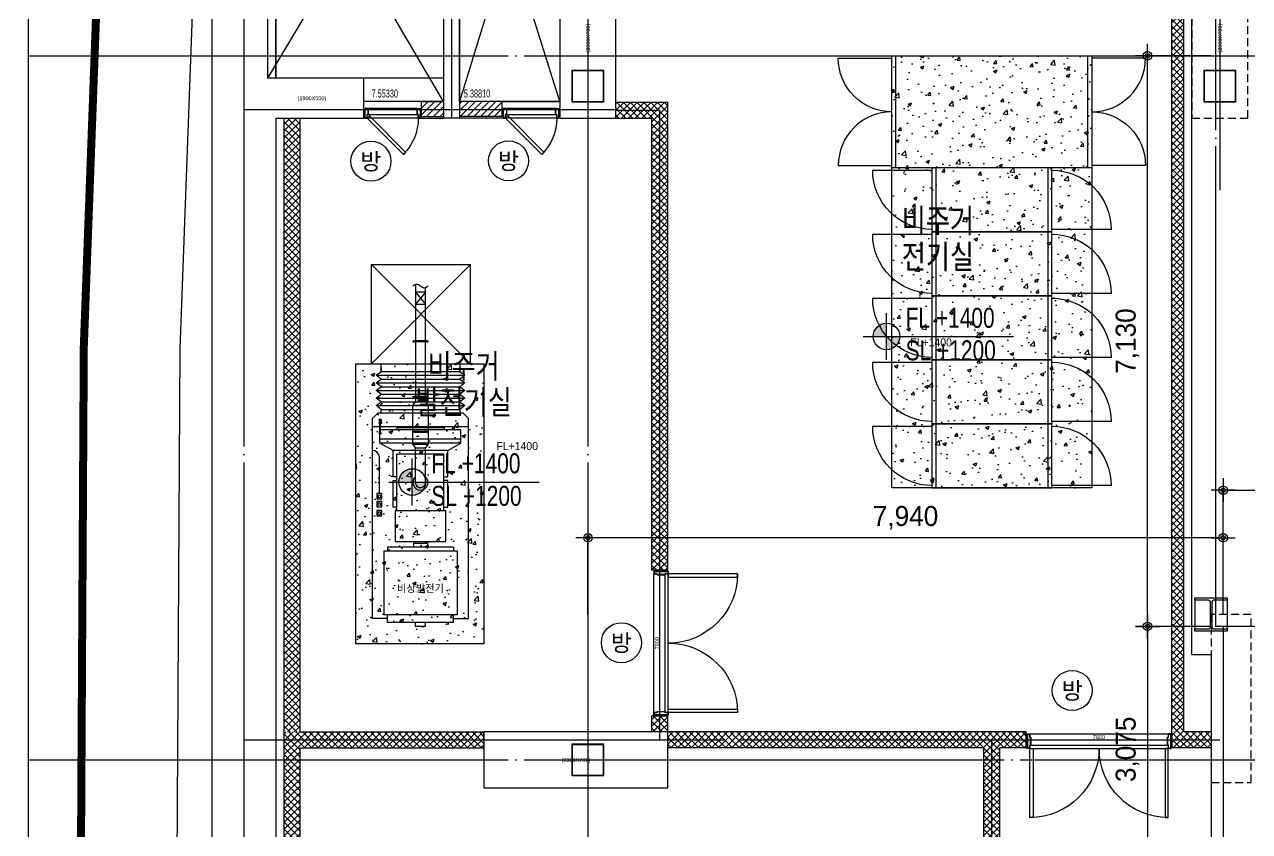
# Model space of a CAD drawing. Header units: millimetres. Extents: x 0 to 1390178, y 0 to 110113.
# Drawn here: x 8081 to 23394, y 36923 to 47008 of the extents above; entities that cross this region are included whole.
import ezdxf
from ezdxf.enums import TextEntityAlignment as Align
from ezdxf.xclip import XClip

# ---------------------------------------------------------------- set-up
doc = ezdxf.new("R2010")
doc.units = ezdxf.units.MM
doc.header["$LTSCALE"] = 100
doc.header["$XCLIPFRAME"] = 0
for name, pattern in [('X - 평면도$0$CEN', [62, 60, -1, 0, -1]), ('X - 평면도$0$HID', [1.5, 1, -0.5]), ('X - 평면도$0$PHANTOM2', [50, 40, -2, 2, -2, 2, -2])]:
    doc.linetypes.add(name, pattern=pattern)
doc.layers.get('DEFPOINTS').update_dxf_attribs({"color": 145})
for name, color, linetype in [('AA-MKXS', 7, 'Continuous'), ('AA-XXXX-SYMB', 7, 'Continuous'), ('AA-XXXX-TEXT', 3, 'Continuous'), ('DIM', 7, 'Continuous'), ('TEXT1', 7, 'Continuous'), ('X - 평면도$0$! □-COL', 2, 'Continuous'), ('X - 평면도$0$0-구역계', 1, 'Continuous'), ('X - 평면도$0$A-FIN', 8, 'Continuous'), ('X - 평면도$0$A-HAT', 253, 'Continuous'), ('X - 평면도$0$AA-EL-PCN4', 4, 'Continuous'), ('X - 평면도$0$AA-EL-PCN8', 8, 'Continuous'), ('X - 평면도$0$AA-FFXM-KICH', 6, 'Continuous'), ('X - 평면도$0$AA-WAXM-BLOK', 3, 'Continuous'), ('X - 평면도$0$AA-WAXM-BROK', 3, 'Continuous'), ('X - 평면도$0$AA-WAXM-CONC', 2, 'Continuous'), ('X - 평면도$0$AA-XXXX-CNTL', 1, 'X - 평면도$0$CEN'), ('X - 평면도$0$AA-XXXX-PATT', 8, 'Continuous'), ('X - 평면도$0$CEN', 1, 'X - 평면도$0$CEN'), ('X - 평면도$0$H7', 7, 'X - 평면도$0$HID'), ('X - 평면도$0$M-PAD', 8, 'Continuous')]:
    doc.layers.add(name, color=color, linetype=linetype)
doc.layers.add('X - 평면도$0$A-door', color=4, linetype='Continuous', lineweight=25)
for name, color, linetype, plot in [('X - 평면도$0$A-GUIDE TEXT', 67, 'Continuous', False), ('X - 평면도$0$AA-XXXX-H', 195, 'Continuous', False), ('X - 평면도$0$DEFPOINT', 163, 'Continuous', False), ('X - 평면도$0$설비장비', 6, 'Continuous', False)]:
    doc.layers.add(name, color=color, linetype=linetype, plot=plot)
doc.styles.add('HAUD01', font='Dotum.ttf')
doc.styles.add('X - 평면도$0$HAUD01', font='Dotum.ttf')
doc.styles.add('X - 평면도$0$STANDARD', font='Dotum.ttf')
doc.styles.add('X - 평면도$0$돋움', font='Dotum.ttf')
doc.dimstyles.new('HAUD-80', dxfattribs={"dimscale": 100, "dimtxt": 2.5, "dimasz": 0.5, "dimexe": 0, "dimexo": 1.5, "dimgap": 1, "dimtad": 1, "dimdec": 0, "dimdsep": 46, "dimlunit": 6, "dimtxsty": 'HAUD01', "dimblk": 'Z_DOT', "dimcen": 2.5, "dimdle": 1.5, "dimclrd": 7, "dimclre": 7, "dimclrt": 4, "dimadec": 0, "dimazin": 0, "dimtfac": 1, "dimtdec": 0, "dimtix": 1, "dimtmove": 2, "dimatfit": 3, "dimfxl": 1, "dimtvp": 1, "dimtolj": 1, "dimtzin": 0, "dimarcsym": 0})
pattern_1 = [(50, (81513.93, -28393.1), (455.4617, -39.8477), [47.625, -523.875]), (355, (81513.93, -28393.1), (-88.1086, 477.6421), [38.1, -419.1015]), (100.45144, (81551.9, -28396.43), (367.3531, 437.7944), [40.475, -445.2256]), (46.1842, (81513.9, -28266.1), (677.6976, -105.1058), [71.4375, -785.8125]), (96.63556, (81570.4, -28274.9), (593.5103, 618.5653), [60.7126, -667.839]), (351.18415, (81513.9, -28266.1), (593.5103, 618.5653), [57.15, -628.6493]), (21, (81577.43, -28297.86), (379.036, -255.663), [47.625, -523.875]), (326, (81577.43, -28297.86), (154.505, 460.47), [38.1, -419.1]), (71.45144, (81609, -28319.16), (533.541, 204.807), [40.475, -445.2248]), (37.5, (81513.93, -28393.11), (7.7215, 211.3876), [0, -414.02, 0, -425.45, 0, -420.6875]), (7.5, (81513.93, -28393.1), (167.04916, 250.45144), [0, -242.57, 0, -404.495, 0, -160.3375]), (327.5, (81372.32, -28393.11), (338.9765, -14.32186), [0, -158.75, 0, -495.3, 0, -657.225]), (317.5, (81308.82, -28393.1), (370.32295, 63.5662), [0, -206.375, 0, -328.93, 0, -466.725])]
pattern_2 = [(45, (0, 0), (-42.426407, 42.426407), []), (135, (0, 0), (-42.426407, -42.426407), [])]

# ---------------------------------------------------------------- blocks, each defined once
blk = doc.blocks.new('C1E7A367F')
at = {"layer": 'AA-XXXX-SYMB'}
h = blk.add_hatch(color=256, dxfattribs=at)
h.paths.add_polyline_path([(-800, 0), (0, 0), (0, 800, 0.414214)])
h.paths.add_polyline_path([(0, 0), (0, -800, 0.414214), (800, 0)])
for p, q in [((0, -1400), (0, 1400)), ((-1400, 0), (7614, 0))]:
    blk.add_line(p, q, dxfattribs=at)
blk.add_circle((0, 0), 800, dxfattribs=at)
blk = doc.blocks.new('dr_갑')
at = {"layer": 'TEXT1'}
blk.add_circle((0, 0), 400, dxfattribs=at)
at = {"layer": 'TEXT1', "style": 'HAUD01'}
blk.add_text('방', height=335, dxfattribs=at).set_placement((0, 0), align=Align.MIDDLE)
blk = doc.blocks.new('X - 평면도$0$A$C2B30775D')
at = {"layer": 'X - 평면도$0$A-HAT'}
h = blk.add_hatch(dxfattribs=at)
h.set_pattern_fill('AR-CONC', color=253, scale=2.5)
h.set_pattern_definition(pattern_1)
h.paths.add_polyline_path([(9550, 32980), (7050, 32980), (7050, 27580), (9550, 27580)])
h = blk.add_hatch(dxfattribs=at)
h.set_pattern_fill('AR-CONC', color=253, scale=2.5)
h.set_pattern_definition(pattern_1)
h.paths.add_polyline_path([(1950, 29130), (350, 29130), (350, 25630), (1950, 25630)])
at = {"layer": 'X - 평면도$0$A-HAT', "color": 253}
for points in [[(7050, 32980), (9550, 32980), (9550, 27580), (7050, 27580)], [(350, 25630), (350, 29130), (1950, 29130), (1950, 25630)]]:
    blk.add_lwpolyline(points, close=True, dxfattribs=at)
blk = doc.blocks.new('X - 평면도$0$A$C2C986C9A')
at = {"layer": 'X - 평면도$0$DEFPOINT'}
for p, q in [((2450, 3809), (1195, -290)), ((2450, -290), (1195, 3688)), ((-1200, 0), (995, 3669)), ((995, -290), (-1200, 3457))]:
    blk.add_line(p, q, dxfattribs=at)
blk.add_lwpolyline([(2450, 3809), (2450, 3280), (2600, 3280), (2600, 1500), (2450, 1500), (2450, -290), (1195, -290), (1195, 3688)], close=True, dxfattribs=at)
blk.add_lwpolyline([(995, 0), (-1200, 0), (-1200, 3457), (995, 3669), (995, 0)], dxfattribs=at)
at = {"layer": 'X - 평면도$0$DEFPOINT', "style": 'X - 평면도$0$HAUD01', "width": 0.7}
for s, p in [('DA : 2.5㎡이상', (1350, 1946)), ('DA : 2.2㎡이상', (-621, 1826)), ('루버 : 5㎡이상', (1350, 1791)), ('루버 : 4.4㎡이상', (-621, 1671)), ('전기,발전기실-급기(비주거)', (1350, 1636)), ('전기,발전기실-배기(비주거)', (-621, 1516)), (' 7.55330', (70, -191)), (' 5.38810', (1223, -191))]:
    blk.add_text(s, height=100, dxfattribs=at).set_placement(p, align=Align.MIDDLE_LEFT)
blk = doc.blocks.new('X - 평면도$0$A$C131C07CB')
at = {"layer": 'X - 평면도$0$0-구역계', "color": 1, "linetype": 'X - 평면도$0$PHANTOM2', "const_width": 100, "flags": 128}
blk.add_lwpolyline([(50108, 50546), (32940, 50631), (27658, 50496), (20509, 50187), (2300, 48329), (1988, 39918), (1940, 31390), (1399, 24265), (272, 6596), (50, 108), (11256, 50), (11486, 6795), (29909, 7122), (29397, 12805), (50106, 15382)], close=True, dxfattribs=at)
at = {"layer": 'X - 평면도$0$DEFPOINT'}
for points in [[(50108, 50546), (32940, 50631), (27658, 50496), (20509, 50187), (2300, 48329), (1988, 39918), (1940, 31390), (1399, 24265), (272, 6596), (50, 108), (11256, 50), (11486, 6795), (29909, 7122), (29397, 12805), (50106, 15382)], [(48908, 49352), (32952, 49431), (27700, 49296), (20596, 48990), (3461, 47241), (3188, 39892), (3140, 31341), (2596, 24182), (1470, 6537), (1291, 1301), (10096, 1256), (10325, 7974), (28598, 8299), (28098, 13852), (48906, 16442)]]:
    blk.add_lwpolyline(points, close=True, dxfattribs=at)
blk = doc.blocks.new('X - 평면도$0$20200115-1514258')
at = {"layer": 'X - 평면도$0$설비장비'}
for p, q in [((-400, 700), (400, 700)), ((-400, -700), (400, -700))]:
    blk.add_line(p, q, dxfattribs=at)
for points in [[(370, 750, 0.414214), (-370, 1490), (-370, 750)], [(-370, -750, 0.414214), (370, -1490), (370, -750)]]:
    blk.add_lwpolyline(points, format="xyb", dxfattribs=at)
blk.add_lwpolyline([(-400, 750), (400, 750), (400, -750), (-400, -750)], close=True, dxfattribs=at)
blk = doc.blocks.new('X - 평면도$0$20200115-1512256')
at = {"layer": 'X - 평면도$0$설비장비'}
for p, q in [((-700, 1200), (700, 1200)), ((-700, -1200), (700, -1200))]:
    blk.add_line(p, q, dxfattribs=at)
for points in [[(0, 1250, 0.414214), (-670, 1920), (-670, 1250)], [(0, 1250, -0.414214), (670, 1920), (670, 1250)], [(0, -1250, -0.414214), (-670, -1920), (-670, -1250)], [(0, -1250, 0.414214), (670, -1920), (670, -1250)]]:
    blk.add_lwpolyline(points, format="xyb", dxfattribs=at)
blk.add_lwpolyline([(-700, 1250), (700, 1250), (700, -1250), (-700, -1250)], close=True, dxfattribs=at)
blk = doc.blocks.new('X - 평면도$0$A$C598E7E63')
at = {"layer": 'X - 평면도$0$M-PAD'}
for points in [[(8500, 42130), (11000, 42130), (11000, 36730), (8500, 36730)], [(1800, 34780), (1800, 38280), (3400, 38280), (3400, 34780)]]:
    blk.add_lwpolyline(points, close=True, dxfattribs=at)
at = {"layer": 'X - 평면도$0$설비장비'}
for p, q in [((1993, 38280), (1993, 39521)), ((3234, 39521), (1993, 38280)), ((1993, 39521), (3234, 38280)), ((1993, 39521), (3234, 39521)), ((3234, 38280), (3234, 39521)), ((2543, 39174), (2670, 39025)), ((2670, 39174), (2543, 39025)), ((2681, 38567, 0), (2532, 38567, 0)), ((2681, 38555, 0), (2532, 38555, 0)), ((2052, 38138), (2115, 38185)), ((2052, 38138), (3161, 38138)), ((2115, 38090), (2052, 38138)), ((2115, 38185), (2115, 38280)), ((2115, 38280), (3098, 38280)), ((2115, 38185), (2115, 38233)), ((2115, 38233), (2115, 38185)), ((2115, 38185), (3098, 38185)), ((3098, 38280), (3098, 38185)), ((3098, 38185), (3098, 38233)), ((3098, 38233), (3098, 38185)), ((3098, 38185), (3161, 38138)), ((3161, 38138), (3098, 38090)), ((2052, 38043), (2115, 38090)), ((2052, 38043), (3161, 38043)), ((2115, 37995), (2052, 38043)), ((2052, 37948), (2115, 37995)), ((2115, 38090), (3098, 38090)), ((2115, 37995), (3098, 37995)), ((3098, 38090), (3161, 38043)), ((3161, 38043), (3098, 37995)), ((3098, 37995), (3161, 37948)), ((2052, 37948), (3161, 37948)), ((2115, 37900), (2052, 37948)), ((2052, 37853), (2115, 37900)), ((2052, 37853), (3161, 37853)), ((2115, 37806), (2052, 37853)), ((2115, 37900), (3098, 37900)), ((2681, 37872, 0), (2532, 37872, 0)), ((2681, 37861, 0), (2532, 37861, 0)), ((3161, 37948), (3098, 37900)), ((3098, 37900), (3161, 37853)), ((3161, 37853), (3098, 37806)), ((2052, 37758), (2115, 37806)), ((2052, 37758), (3161, 37758)), ((2115, 37711), (2052, 37758)), ((2115, 37806), (3098, 37806)), ((2115, 37711), (3098, 37711)), ((2115, 37663), (2115, 37711)), ((2512, 37763), (2543, 37807)), ((2670, 37807), (2702, 37763)), ((3098, 37806), (3161, 37758)), ((3161, 37758), (3098, 37711)), ((3098, 37711), (3098, 37663)), ((2007, 37597), (2073, 37663)), ((2007, 35096), (2007, 37597)), ((3140, 37663), (2073, 37663)), ((2098, 37423, 0), (2098, 37572, 0)), ((2109, 37423, 0), (2109, 37572, 0)), ((3207, 37597), (3140, 37663)), ((3207, 35096), (3207, 37597)), ((3207, 37492), (2011, 37492)), ((3112, 37456), (2101, 37456)), ((2101, 37291), (2101, 37456)), ((2904, 37479), (2310, 37479)), ((2310, 37479), (2310, 37456)), ((2531, 37438, 0), (2680, 37438, 0)), ((2531, 37427, 0), (2680, 37427, 0)), ((2904, 37479), (2904, 37456)), ((3112, 37291), (3112, 37456)), ((3112, 37338), (2101, 37338)), ((2266, 37197), (2101, 37291)), ((3112, 37291), (2101, 37291)), ((2512, 37271), (2543, 37226)), ((2543, 36797), (2543, 37226)), ((2670, 37226), (2543, 37226)), ((2670, 37226), (2702, 37271)), ((2670, 36797), (2670, 37226)), ((2948, 37197), (3112, 37291)), ((2093, 36658, 0), (2093, 37113, 0)), ((2266, 36868), (2266, 37197)), ((2948, 37197), (2266, 37197)), ((2313, 36444), (2313, 37150)), ((2901, 37150), (2313, 37150)), ((2901, 36444), (2901, 37150)), ((2948, 36868), (2948, 37197)), ((2313, 36868), (2266, 36868)), ((2266, 36821), (2313, 36821)), ((2266, 36491), (2266, 36821)), ((2901, 36868), (2948, 36868)), ((2948, 36821), (2901, 36821)), ((2948, 36491), (2948, 36821)), ((2313, 36491), (2266, 36491)), ((2289, 36444), (2289, 36060)), ((2924, 36444), (2289, 36444)), ((2901, 36491), (2948, 36491)), ((2924, 36060), (2924, 36444)), ((3018, 35989), (2195, 35989)), ((2195, 35989), (2195, 35942)), ((2289, 36060), (2924, 36060)), ((2519, 36060), (2519, 35989)), ((2695, 36037), (2519, 36037)), ((2695, 36060), (2695, 35989)), ((3018, 35989), (3018, 35942)), ((2148, 35942), (2148, 35143)), ((2148, 35942), (3065, 35942)), ((3065, 35942), (3065, 35143)), ((2195, 35096), (2007, 35096)), ((3065, 35143), (2148, 35143)), ((2195, 35049), (2195, 35143)), ((3018, 35049), (3018, 35143)), ((3018, 35096), (3207, 35096)), ((3018, 35096), (3041, 35096)), ((3018, 35049), (2195, 35049)), ((2542, 35049), (2542, 35002)), ((2542, 35002), (2671, 35002)), ((2671, 35002), (2671, 35049))]:
    blk.add_line(p, q, dxfattribs=at)
blk.add_lwpolyline([(2543, 39272), (2543, 37807), (2670, 37807), (2670, 39232)], dxfattribs=at)
for points in [[(2670, 39174), (2543, 39174), (2543, 39025), (2670, 39025)], [(2702, 37271), (2512, 37271), (2512, 37763), (2702, 37763)]]:
    blk.add_lwpolyline(points, close=True, dxfattribs=at)
at = {"layer": 'X - 평면도$0$설비장비', "elevation": 0}
for points in [[(2125, 36592), (2125, 36658), (2060, 36658), (2060, 36592), (2125, 36592)], [(2125, 36494), (2125, 36559), (2060, 36559), (2060, 36494), (2125, 36494)], [(2125, 36382), (2125, 36448), (2060, 36448), (2060, 36382), (2125, 36382)]]:
    blk.add_lwpolyline(points, dxfattribs=at)
at = {"layer": 'X - 평면도$0$설비장비'}
for centre, radius in [((2522, 38561, 0), 11.2), ((2691, 38561, 0), 11.2), ((2522, 37866, 0), 11.2), ((2691, 37866, 0), 11.2), ((2104, 37582, 0), 11.2), ((2104, 37413, 0), 11.2), ((2521, 37433, 0), 11.2), ((2690, 37433, 0), 11.2), ((2092, 36625, 0), 18.8), ((2092, 36527, 0), 18.8), ((2092, 36415, 0), 18.8)]:
    blk.add_circle(centre, radius, dxfattribs=at)
for centre, radius, start, end in [((2007, 37113, 0), 86, 0, 90), ((2607, 36797), 94.9, 131.8103, 48.1897), ((2607, 36797), 63.3, 180, 0.0004)]:
    blk.add_arc(centre, radius, start, end, dxfattribs=at)
blk.add_open_spline([(2702, 39252), (2686, 39240), (2638, 39204), (2575, 39299), (2528, 39264), (2512, 39252)], degree=3, knots=[0, 0, 0, 0, 69.078929, 207.236777, 276.315706, 276.315706, 276.315706, 276.315706], dxfattribs=at)
at = {"rotation": 90}
blk.add_blockref('X - 평면도$0$20200115-1512256', (9750, 41430), dxfattribs=at)
at = {"xscale": -1.000000000000002, "rotation": 90}
for p in [(9750, 40330), (9750, 39530), (9750, 38730), (9750, 37930), (9750, 37130)]:
    blk.add_blockref('X - 평면도$0$20200115-1514258', p, dxfattribs=at)
at = {"layer": 'X - 평면도$0$설비장비', "style": 'X - 평면도$0$돋움'}
blk.add_text('비상발전기', height=93.1, dxfattribs=at).set_placement((2607, 35477), align=Align.MIDDLE)
blk = doc.blocks.new('*U1013')
at = {"layer": 'X - 평면도$0$A-door', "color": 8}
for p, q in [((670, 0), (30, 0)), ((45, -45), (655, -45)), ((655, -120), (45, -120))]:
    blk.add_line(p, q, dxfattribs=at)
at = {"layer": 'X - 평면도$0$A-door'}
for points in [[(483, 453), (30, 0), (58, -28), (511, 424)], [(2, -15), (2, -15), (2, -15), (0, -15), (0, 0), (30, 0), (30, -45), (45, -45), (45, -120), (0, -120), (0, -105), (2, -105), (2, -105), (2, -105), (2, -118), (43, -118), (43, -47), (28, -47), (28, -2), (2, -2)], [(698, -15), (698, -15), (698, -15), (700, -15), (700, 0), (670, 0), (670, -45), (655, -45), (655, -120), (700, -120), (700, -105), (698, -105), (698, -105), (698, -105), (698, -118), (657, -118), (657, -47), (672, -47), (672, -2), (698, -2)]]:
    blk.add_lwpolyline(points, close=True, dxfattribs=at)
at = {"layer": 'X - 평면도$0$A-door', "color": 8}
for points in [[(20, -118), (2, -118), (2, -2), (20, -2), (20, -3), (3, -3), (3, -117), (20, -117)], [(680, -118), (698, -118), (698, -2), (680, -2), (680, -3), (697, -3), (697, -117), (680, -117)]]:
    blk.add_lwpolyline(points, close=True, dxfattribs=at)
blk.add_arc((30, 0), 640, 0, 45, dxfattribs=at)
blk = doc.blocks.new('X - 평면도$0$A$C6F4435ED')
at = {"layer": 'X - 평면도$0$A-door'}
blk.add_blockref('*U1013', (0, 120), dxfattribs=at)
blk = doc.blocks.new('X - 평면도$0$B5F_COL')
at = {"layer": 'X - 평면도$0$AA-WAXM-CONC'}
for p, q in [((-86478, 52923), (-86478, 52223)), ((-84178, 52923), (-86478, 52923)), ((-84178, 52223), (-84178, 52923)), ((-86478, 52223), (-84178, 52223))]:
    blk.add_line(p, q, dxfattribs=at)
for points in [[(-85378, 62593), (-85528, 62593), (-85528, 60593), (-84828, 60593), (-84828, 62593), (-84978, 62593)], [(-89078, 60593), (-87978, 60593), (-87978, 61093), (-89078, 61093)]]:
    blk.add_lwpolyline(points, dxfattribs=at)
at = {"layer": 'X - 평면도$0$DEFPOINT', "linetype": 'X - 평면도$0$HID'}
blk.add_lwpolyline([(-76888, 52293), (-76888, 54393), (-77388, 54393), (-77388, 52293), (-76888, 52293)], dxfattribs=at)
at = {"layer": 'X - 평면도$0$H7'}
blk.add_lwpolyline([(-77628, 60593), (-76928, 60593), (-76928, 62593), (-77628, 62593)], close=True, dxfattribs=at)
at = {"layer": 'X - 평면도$0$DEFPOINT', "style": 'X - 평면도$0$STANDARD'}
for p in [(-85178, 61593), (-77278, 61593)]:
    blk.add_text('(2000X700)', height=50, rotation=90, dxfattribs=at).set_placement(p, align=Align.MIDDLE_CENTER)
for s, p in [('(1900X500)', (-88628, 60843)), ('(2300X700)', (-85328, 52573))]:
    blk.add_text(s, height=50, dxfattribs=at).set_placement(p, align=Align.MIDDLE_CENTER)
blk = doc.blocks.new('X - 평면도$0$A$C5db30ff4')
at = {"layer": 'X - 평면도$0$AA-WAXM-CONC'}
for p, q in [((-34267, 20691), (-34267, 32462)), ((-46517, 31984), (-46517, -13959)), ((-43622, 31460), (-43622, 27391)), ((-43422, 31479), (-43422, 27391)), ((-45717, 31258), (-45717, 27891)), ((-45717, 27391), (-45717, -8209)), ((-43422, 27391), (-43622, 27391)), ((-34267, 20691), (-34027, 20691)), ((-34027, 20691), (-34027, 11181))]:
    blk.add_line(p, q, dxfattribs=at)
at = {"layer": 'X - 평면도$0$AA-XXXX-CNTL'}
for q in [(-33877, 11331), (-19177, 21041)]:
    blk.add_line((-33877, 21041), q, dxfattribs=at)
blk = doc.blocks.new('X - 평면도$0$ㅁ-400X400X9X9')
at = {"layer": 'X - 평면도$0$! □-COL', "lineweight": 9, "flags": 128}
for points in [[(143814, 359875), (144214, 359875), (144214, 359884), (143814, 359884)], [(143814, 359493), (143823, 359493), (143823, 359875), (143814, 359875)], [(144214, 359493), (144205, 359493), (144205, 359875), (144214, 359875)], [(143814, 359493), (144214, 359493), (144214, 359484), (143814, 359484)]]:
    blk.add_lwpolyline(points, close=True, dxfattribs=at)
blk = doc.blocks.new('X - 평면도$0$A$Cb11c32c7')
at = {"layer": 'X - 평면도$0$AA-XXXX-H'}
blk.add_lwpolyline([(-9, 154, 0.414214), (-31, 176), (-202, 176), (-202, 205), (202, 205), (202, 176), (31, 176, 0.414214), (9, 154), (9, -159, 0.414214), (31, -181), (202, -181), (202, -209), (-202, -209), (-202, -181), (-31, -181, 0.414214), (-9, -159)], format="xyb", close=True, dxfattribs=at)
at = {"layer": 'X - 평면도$0$DEFPOINT', "color": 195}
for p, q in [((-202, 176), (-202, -181)), ((202, 176), (202, -181))]:
    blk.add_line(p, q, dxfattribs=at)
blk = doc.blocks.new('X - 평면도$0$A$C3919c76b')
blk.add_blockref('X - 평면도$0$A$Cb11c32c7', (-77388, 54393))
blk = doc.blocks.new('X - 평면도$0$A$C69CA1AF6')
for name, p in [('X - 평면도$0$ㅁ-400X400X9X9', (-185832, -331893)), ('X - 평면도$0$ㅁ-400X400X9X9', (-177932, -331893)), ('X - 평면도$0$A$C3919c76b', (43361, -33202)), ('X - 평면도$0$ㅁ-400X400X9X9', (-185832, -340313))]:
    blk.add_blockref(name, p)
blk = doc.blocks.new('X - 평면도$0$A$C9949ff83')
at = {"layer": 'DEFPOINTS'}
for points in [[(0, 59400), (84000, 59400), (84000, 0), (0, 0)], [(2000, 1700), (75000, 1700), (75000, 57700), (2000, 57700)]]:
    blk.add_lwpolyline(points, close=True, dxfattribs=at)
blk = doc.blocks.new('X - 평면도$0$철재양여닫이문(S)1')
at = {"layer": 'X - 평면도$0$A-door', "color": 9}
for p, q in [((35, 0), (1765, 0)), ((45, -40), (1755, -40)), ((35, -180), (1765, -180))]:
    blk.add_line(p, q, dxfattribs=at)
at = {"layer": 'X - 평면도$0$A-door'}
for points in [[(75, 865), (35, 865), (35, 0), (75, 0)], [(1725, 865), (1765, 865), (1765, 0), (1725, 0)], [(2, -30), (2, -2), (33, -2), (33, -42), (43, -42), (43, -138), (33, -138), (33, -178), (2, -178), (2, -150), (0, -150), (0, -180), (35, -180), (35, -140), (45, -140), (45, -40), (35, -40), (35, 0), (0, 0), (0, -30)], [(1798, -30), (1798, -2), (1767, -2), (1767, -42), (1757, -42), (1757, -138), (1767, -138), (1767, -178), (1798, -178), (1798, -150), (1800, -150), (1800, -180), (1765, -180), (1765, -140), (1755, -140), (1755, -40), (1765, -40), (1765, 0), (1800, 0), (1800, -30)]]:
    blk.add_lwpolyline(points, close=True, dxfattribs=at)
at = {"layer": 'X - 평면도$0$A-door', "color": 8}
for points in [[(33, -2), (2, -2), (2, -178), (33, -178), (33, -177), (3, -177), (3, -3), (33, -3)], [(1767, -2), (1798, -2), (1798, -178), (1767, -178), (1767, -177), (1797, -177), (1797, -3), (1767, -3)]]:
    blk.add_lwpolyline(points, close=True, dxfattribs=at)
at = {"layer": 'X - 평면도$0$A-door', "color": 1}
for centre, start, end in [((35, 0), 0, 90), ((1765, 0), 90, 180)]:
    blk.add_arc(centre, 865, start, end, dxfattribs=at)
at = {"layer": 'X - 평면도$0$A-GUIDE TEXT'}
for p, q in [((-10, -175), (-10, -5)), ((1810, -175), (1810, -5))]:
    blk.add_line(p, q, dxfattribs=at)
at = {"layer": 'X - 평면도$0$DEFPOINT', "style": 'X - 평면도$0$HAUD01'}
blk.add_text('1800', height=50, dxfattribs=at).set_placement((898, -180), align=Align.BOTTOM_CENTER)
blk = doc.blocks.new('X - 평면도', base_point=(-475.4, -286.7))
at = {"layer": 'X - 평면도$0$AA-XXXX-PATT'}
h = blk.add_hatch(dxfattribs=at)
h.set_pattern_fill('_USER', color=256, scale=60, angle=45, double=1, pattern_type=0)
h.set_pattern_definition(pattern_2)
h.paths.add_polyline_path([(48272, 65453.9), (41172, 64769.2), (41172, 64568.2), (48122, 65238.5), (48122, 52723.1), (48612, 52723.1), (48612, 52923.1), (48272, 52923.1)])
h.paths.add_polyline_path([(41822, 60793.1), (41172, 60793.1), (41172, 60593.1), (41622, 60593.1), (41622, 54943.1), (41822, 54943.1)], flags=17)
h = blk.add_hatch(dxfattribs=at)
h.set_pattern_fill('_USER', color=256, scale=60, angle=45, style=0, pattern_type=0)
h.set_pattern_definition([(45, (-1355, -0.01), (-42.426407, 42.426407), [])])
h.paths.add_polyline_path([(39017, 60803.1), (39017, 60613.1), (38742, 60613.1), (38742, 60803.1)])
h = blk.add_hatch(dxfattribs=at)
h.set_pattern_fill('_USER', color=256, scale=60, angle=45, style=0, pattern_type=0)
h.set_pattern_definition([(45, (0, -0.01), (-42.426407, 42.426407), [])])
h.paths.add_polyline_path([(39217, 60803.1), (39217, 60613.1), (39752, 60613.1), (39752, 60803.1)])
h = blk.add_hatch(dxfattribs=at)
h.set_pattern_fill('_USER', color=256, scale=60, angle=45, double=1, pattern_type=0)
h.set_pattern_definition([(45, (100, 0), (-42.426407, 42.426407), []), (135, (100, 0), (-42.426407, -42.426407), [])])
h.paths.add_polyline_path([(37222, 60593.1), (37022, 60593.1), (37022, 52923.1), (37222, 52923.1)])
h = blk.add_hatch(dxfattribs=at)
h.set_pattern_fill('_USER', color=256, scale=60, angle=45, double=1, pattern_type=0)
h.set_pattern_definition(pattern_2)
h.paths.add_polyline_path([(41822, 53123.1), (41622, 53123.1), (41622, 52923.1), (41822, 52923.1)])
h = blk.add_hatch(dxfattribs=at)
h.set_pattern_fill('_USER', color=256, scale=60, angle=45, double=1, pattern_type=0)
h.set_pattern_definition(pattern_2)
h.paths.add_polyline_path([(39522, 52723.1), (39522, 52923.1), (37022, 52923.1), (37022, 48823.1), (37222, 48823.1), (37222, 52723.1)])
h = blk.add_hatch(dxfattribs=at)
h.set_pattern_fill('_USER', color=256, scale=60, angle=45, double=1, pattern_type=0)
h.set_pattern_definition(pattern_2)
h.paths.add_polyline_path([(46302, 52923.1), (41822, 52923.1), (41822, 52723.1), (45772, 52723.1), (45772, 50743.1), (45972, 50743.1), (45972, 52723.1), (46302, 52723.1)])
at = {"layer": 'DEFPOINTS'}
blk.add_lwpolyline([(27286.2, 9289.6), (88213.6, 9289.6), (88213.6, -40156.9), (27286.2, -40156.9)], close=True, dxfattribs=at)
at = {"layer": 'X - 평면도$0$A-FIN'}
for p, q in [((38732, 60593.1), (39017, 60593.1)), ((39762, 60593.1), (39217, 60593.1))]:
    blk.add_line(p, q, dxfattribs=at)
at = {"layer": 'X - 평면도$0$AA-EL-PCN8'}
for p, q in [((38742, 60803.1), (38022, 60803.1)), ((39752, 60803.1), (40472, 60803.1))]:
    blk.add_line(p, q, dxfattribs=at)
at = {"layer": 'X - 평면도$0$AA-FFXM-KICH'}
for points in [[(40472, 64802.1), (40472, 64373.1), (40622, 64373.1), (40622, 62593.1), (40472, 62593.1), (40472, 60803.1), (39216.8, 60803.1), (39217, 64681.1)], [(36922, 61093.1), (36922, 64459.8), (39017, 64661.8), (39017, 60803.1), (38022, 60803.1), (38022, 61093.1)]]:
    blk.add_lwpolyline(points, close=True, dxfattribs=at)
at = {"layer": 'X - 평면도$0$AA-WAXM-BLOK'}
for p, q in [((38742, 60803.1), (39017, 60803.1)), ((38742, 60613.1), (38742, 60803.1)), ((39752, 60803.1), (39217, 60803.1)), ((39752, 60613.1), (39752, 60803.1)), ((38742, 60613.1), (39017, 60613.1)), ((39752, 60613.1), (39217, 60613.1))]:
    blk.add_line(p, q, dxfattribs=at)
at = {"layer": 'X - 평면도$0$AA-WAXM-BROK'}
for p, q in [((48272, 52923.1), (48272, 65453.9)), ((48122, 52723.1), (48122, 65238.5)), ((41172, 60793.1), (41822, 60793.1)), ((41822, 54943.1), (41822, 60793.1)), ((37022, 60593.1), (37022, 26993.1)), ((37222, 60593.1), (37222, 52923.1)), ((41172, 60593.1), (41622, 60593.1)), ((41622, 54943.1), (41622, 60593.1)), ((41822, 54943.1), (41622, 54943.1)), ((41622, 52923.1), (41622, 53123.1)), ((41822, 53123.1), (41622, 53123.1)), ((41822, 52923.1), (41822, 53123.1)), ((37222, 52923.1), (39522, 52923.1)), ((39522, 52823.1), (39522, 52923.1)), ((41622, 52923.1), (41622, 52923.1)), ((46302, 52923.1), (41822, 52923.1)), ((46302, 52723.1), (46302, 52923.1)), ((48122, 52723.1), (48122, 52923.1)), ((48612, 52923.1), (48272, 52923.1)), ((37222, 52723.1), (37222, 48823.1)), ((37222, 52723.1), (39522, 52723.1)), ((45772, 52723.1), (41822, 52723.1)), ((45772, 50743.1), (45772, 52723.1)), ((46302, 52723.1), (45972, 52723.1)), ((45972, 50743.1), (45972, 52723.1)), ((48612, 52723.1), (48122, 52723.1))]:
    blk.add_line(p, q, dxfattribs=at)
at = {"layer": 'X - 평면도$0$AA-XXXX-CNTL'}
for p, q in [((36522, 68689.6), (36522, 19243.1)), ((40822, 68689.6), (40822, 19243.1)), ((48722, 68689.6), (48722, 59693.1)), ((48672, 54243.1), (48672, 65994.7)), ((39117, 65073.8), (39117, 60593.1)), ((27286.2, 61373.1), (72572, 61373.1)), ((41172, 60698.1), (36522, 60698.1)), ((48762, 54243.1), (48672, 54243.1)), ((27286.2, 52573.1), (88213.6, 52573.1)), ((27286.2, 1973.1), (72572, 1973.1)), ((27286.2, -6826.9), (88213.6, -6826.9))]:
    blk.add_line(p, q, dxfattribs=at)
at = {"layer": 'X - 평면도$0$CEN'}
for p, q in [((41172, 60693.1), (41722, 60693.1)), ((41722, 52823.1), (41722, 60693.1)), ((36522, 52823.1), (48862, 52823.1)), ((45872, 26393.1), (45872, 52823.1))]:
    blk.add_line(p, q, dxfattribs=at)
for name, p in [('X - 평면도$0$A$C5db30ff4', (82639.2, 33202.2)), ('X - 평면도$0$B5F_COL', (126000, 0)), ('X - 평면도$0$A$C69CA1AF6', (82639.2, 33202.2)), ('X - 평면도$0$A$C2B30775D', (37572, 28393.1)), ('X - 평면도$0$A$C598E7E63', (36122, 19243.1)), ('X - 평면도$0$A$C9949ff83', (19249.9, -44644.1))]:
    blk.add_blockref(name, p)
at = {"xscale": -1, "rotation": 180}
for p in [(38032, 60713.1), (39762, 60713.1)]:
    blk.add_blockref('X - 평면도$0$A$C6F4435ED', p, dxfattribs=at)
at = {"layer": 'DEFPOINTS'}
blk.add_blockref('X - 평면도$0$A$C131C07CB', (32532.9, 17819.8), dxfattribs=at)
at = {"layer": 'X - 평면도$0$A-door', "xscale": -1}
for p, rotation in [((41827, 53133.1), 270), ((46312, 52718.1), 180)]:
    blk.add_blockref('X - 평면도$0$철재양여닫이문(S)1', p, dxfattribs=dict(at, rotation=rotation))
at = {"layer": 'X - 평면도$0$AA-EL-PCN4'}
blk.add_blockref('X - 평면도$0$A$C2C986C9A', (38022, 61093.1), dxfattribs=at)
at = {"layer": 'X - 평면도$0$DEFPOINT', "style": 'X - 평면도$0$HAUD01'}
for p in [(44852, 57741.9), (39677.9, 56445.7)]:
    blk.add_text('FL+1400', height=100, dxfattribs=at).set_placement(p)
blk = doc.blocks.new('Z_DOT')
at = {"layer": 'DIM', "color": 0}
for p, q in [((-3, 0), (3, 0)), ((0, -3), (0, 3))]:
    blk.add_line(p, q, dxfattribs=at)
for radius in [1.05, 0.525]:
    blk.add_circle((0, 0), radius, dxfattribs=at)
blk = doc.blocks.new('*D640')
at = {"layer": 'DEFPOINTS', "color": 0, "transparency": 16777216}
for p in [(29014, 41188), (23064, 39487), (29014, 39487)]:
    blk.add_point(p, dxfattribs=at)
at = {"layer": 'DIM', "color": 7, "lineweight": -2, "transparency": 16777216}
for p, q in [((23064, 39637), (23064, 41188)), ((23114, 41188), (28964, 41188)), ((29014, 39637), (29014, 41188))]:
    blk.add_line(p, q, dxfattribs=at)
at = {"layer": 'DIM', "color": 7, "lineweight": -2, "transparency": 16777216, "xscale": 50, "yscale": 50, "zscale": 50, "rotation": 180}
blk.add_blockref('Z_DOT', (23064, 41188), dxfattribs=at)
at = {"layer": 'DIM', "color": 7, "lineweight": -2, "transparency": 16777216, "xscale": 50, "yscale": 50, "zscale": 50}
blk.add_blockref('Z_DOT', (29014, 41188), dxfattribs=at)
at = {"layer": 'DIM', "color": 4, "transparency": 16777216, "insert": (26039, 41438), "char_height": 250, "attachment_point": 5, "style": 'HAUD01'}
blk.add_mtext('\\A1;5,950', dxfattribs=at)
blk = doc.blocks.new('*D645')
at = {"layer": 'DEFPOINTS', "color": 0, "transparency": 16777216}
for p in [(23064, 39487), (22119, 36412), (23064, 36412)]:
    blk.add_point(p, dxfattribs=at)
at = {"layer": 'DIM', "color": 7, "lineweight": -2, "transparency": 16777216}
for p, q in [((22914, 39487), (22119, 39487)), ((22119, 39437), (22119, 36462)), ((22914, 36412), (22119, 36412))]:
    blk.add_line(p, q, dxfattribs=at)
at = {"layer": 'DIM', "color": 7, "lineweight": -2, "transparency": 16777216, "xscale": 50, "yscale": 50, "zscale": 50}
for p, rotation in [((22119, 39487), 90), ((22119, 36412), 270)]:
    blk.add_blockref('Z_DOT', p, dxfattribs=dict(at, rotation=rotation))
at = {"layer": 'DIM', "color": 4, "transparency": 16777216, "insert": (21869, 37950), "char_height": 250, "attachment_point": 5, "rotation": 90, "style": 'HAUD01'}
blk.add_mtext('\\A1;3,075', dxfattribs=at)
blk = doc.blocks.new('*D649')
at = {"layer": 'DEFPOINTS', "color": 0, "transparency": 16777216}
for p in [(15124, 40594), (15124, 39487), (23064, 39487)]:
    blk.add_point(p, dxfattribs=at)
at = {"layer": 'DIM', "color": 7, "lineweight": -2, "transparency": 16777216}
for p, q in [((15124, 39637), (15124, 40594)), ((23014, 40594), (15174, 40594)), ((23064, 39637), (23064, 40594))]:
    blk.add_line(p, q, dxfattribs=at)
at = {"layer": 'DIM', "color": 7, "lineweight": -2, "transparency": 16777216, "xscale": 50, "yscale": 50, "zscale": 50, "rotation": 180}
blk.add_blockref('Z_DOT', (15124, 40594), dxfattribs=at)
at = {"layer": 'DIM', "color": 7, "lineweight": -2, "transparency": 16777216, "xscale": 50, "yscale": 50, "zscale": 50}
blk.add_blockref('Z_DOT', (23064, 40594), dxfattribs=at)
at = {"layer": 'DIM', "color": 4, "transparency": 16777216, "insert": (19094, 40843), "char_height": 250, "attachment_point": 5, "style": 'HAUD01'}
blk.add_mtext('\\A1;7,940', dxfattribs=at)
blk = doc.blocks.new('*D650')
at = {"layer": 'DEFPOINTS', "color": 0, "transparency": 16777216}
for p in [(22119, 46617), (23064, 46617), (23064, 39487)]:
    blk.add_point(p, dxfattribs=at)
at = {"layer": 'DIM', "color": 7, "lineweight": -2, "transparency": 16777216}
for p, q in [((22914, 46617), (22119, 46617)), ((22119, 39537), (22119, 46567)), ((22914, 39487), (22119, 39487))]:
    blk.add_line(p, q, dxfattribs=at)
at = {"layer": 'DIM', "color": 7, "lineweight": -2, "transparency": 16777216, "xscale": 50, "yscale": 50, "zscale": 50}
for p, rotation in [((22119, 46617), 90), ((22119, 39487), 270)]:
    blk.add_blockref('Z_DOT', p, dxfattribs=dict(at, rotation=rotation))
at = {"layer": 'DIM', "color": 4, "transparency": 16777216, "insert": (21869, 43052), "char_height": 250, "attachment_point": 5, "rotation": 90, "style": 'HAUD01'}
blk.add_mtext('\\A1;7,130', dxfattribs=at)

msp = doc.modelspace()

# ---------------------------------------------------------------- block references
ref = msp.add_blockref('X - 평면도', (-26173.8, -15042.6))
XClip(ref).set_block_clipping_path([(33824.3412808923, 19243.1096737636), (88213.6007375629, 68689.6188814965)])

# ---------------------------------------------------------------- next in the draw order: linework, layer by layer
at = {"layer": 'DEFPOINTS'}
msp.add_lwpolyline([(54074.1, 53933.7), (8125.9, 53933.7), (8125.9, 4365.1), (54074.1, 4365.1)], close=True, dxfattribs=at)

# ---------------------------------------------------------------- next in the draw order: block references
ref = msp.add_blockref('X - 평면도', (-9161.4, 44357.4))
XClip(ref).set_block_clipping_path([(62960.0628521051, -40278.9423275622), (79064.4586540633, 9289.6188814864)])
for p, xscale, yscale, zscale in [((12411.8, 45299.4), 0.6262795275590645, 0.6262795275590645, 0.6262795275590645), ((14131.5, 45304.4), 0.6262795275590645, 0.6262795275590645, 0.6262795275590645), ((15542.7, 39282), 0.6262795275590645, 0.6262795275590645, 0.6262795275590645), ((21177, 38685.2), 0.6262795275590634, 0.6262795275590634, 0.6262795275590634)]:
    msp.add_blockref('dr_갑', p, dxfattribs=dict(xscale=xscale, yscale=yscale, zscale=zscale))
at = {"layer": 'AA-MKXS', "xscale": 0.2083333330228925, "yscale": 0.2083333330228925, "zscale": 0.2083333330228925}
for p in [(18856.1, 43109.6), (12928.8, 41290.9)]:
    msp.add_blockref('C1E7A367F', p, dxfattribs=at)

# ---------------------------------------------------------------- next in the draw order: texts
at = {"layer": 'AA-XXXX-TEXT', "style": 'HAUD01', "width": 0.8}
for s, p in [('비주거', (19498.1, 44557.4)), ('전기실', (19498.1, 44107.4)), ('비주거', (13570.8, 42738.8)), ('발전기실', (13570.8, 42288.8))]:
    msp.add_text(s, height=300, dxfattribs=at).set_placement(p, align=Align.MIDDLE_CENTER)
for s, p in [('FL +1400', (19095, 43142.9)), ('SL +1200', (19095, 42736.2)), ('FL +1400', (13167.7, 41324.3)), ('SL +1200', (13167.7, 40917.5))]:
    msp.add_text(s, height=250, dxfattribs=at).set_placement(p, align=Align.BOTTOM_LEFT)

# ---------------------------------------------------------------- next in the draw order: dimensions: what is measured, and where the dimension line sits
at = {"layer": 'DIM'}
for base, p2, angle, picture, middle in [((22118.5, 46617.2), (23063.6, 46617.2), 270, '*D650', (21869.3, 43052.2)), ((15123.6, 40593.8), (15123.6, 39487.2), 180, '*D649', (19093.6, 40843))]:
    dim = msp.add_linear_dim(base=base, p1=(23063.6, 39487.2), p2=p2, angle=angle, dimstyle='HAUD-80', override={"dimscale": 100}, dxfattribs=at)
    dim.commit()
    dim.dimension.update_dxf_attribs({"geometry": picture, "text_midpoint": middle})
dim = msp.add_linear_dim(base=(29013.6, 41188.5), p1=(23063.6, 39487.2), p2=(29013.6, 39487.2), dimstyle='HAUD-80', dxfattribs=at)
dim.commit()
dim.dimension.update_dxf_attribs({"geometry": '*D640', "text_midpoint": (26038.6, 41437.7)})
dim = msp.add_linear_dim(base=(22118.5, 36412.2), p1=(23063.6, 39487.2), p2=(23063.6, 36412.2), angle=90, dimstyle='HAUD-80', dxfattribs=at)
dim.commit()
dim.dimension.update_dxf_attribs({"geometry": '*D645', "text_midpoint": (21869.3, 37949.7)})

doc.saveas('drawing.dxf')
